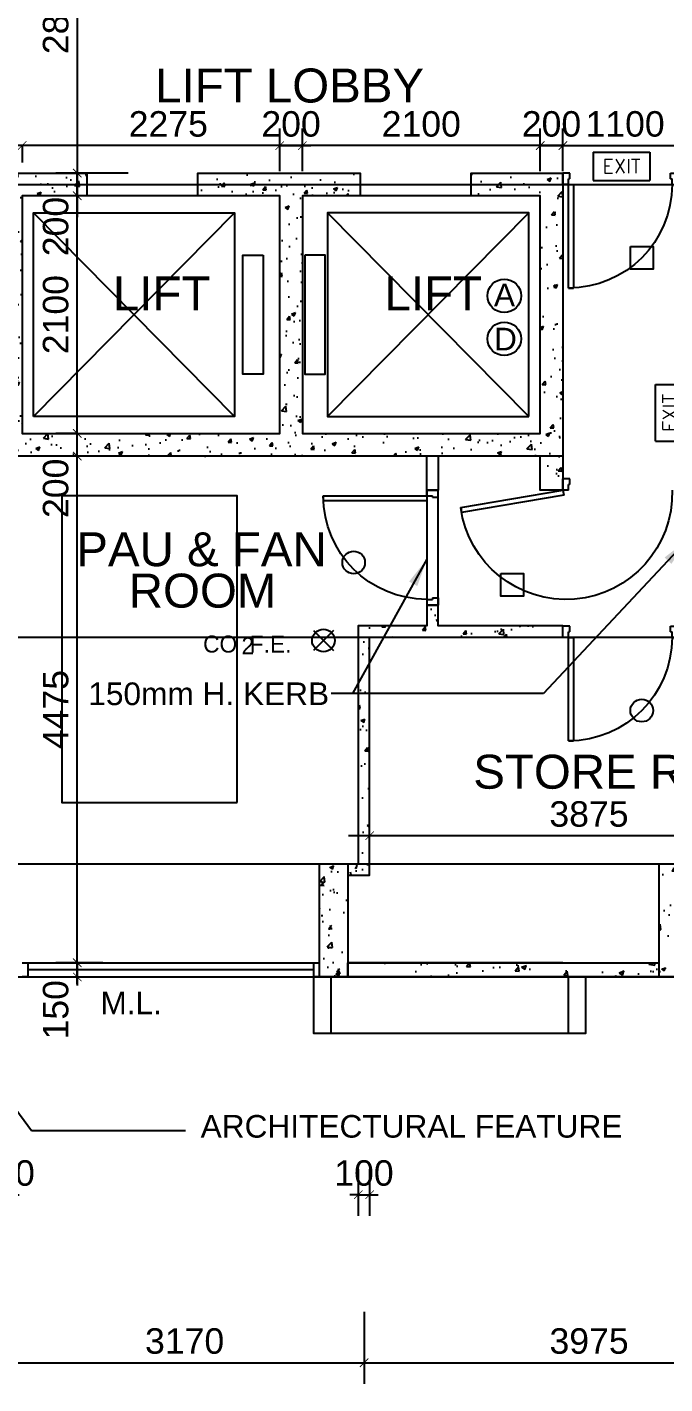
# Model space of a CAD drawing. Header units: millimetres. Extents: x 0 to 70486, y 148 to 42536.
# Drawn here: x 44793 to 50425, y 9324 to 21307 of the extents above; entities that cross this region are included whole.
import ezdxf
from ezdxf.enums import TextEntityAlignment as Align

# ---------------------------------------------------------------- set-up
doc = ezdxf.new("R2010")
doc.units = ezdxf.units.MM
doc.linetypes.add('CENTERX2', pattern=[101.6, 63.5, -12.7, 12.7, -12.7])
doc.layers.get('Defpoints').update_dxf_attribs({"color": 8})
for name, color, linetype in [('Architectural Features', 8, 'Continuous'), ('arrow', 8, 'Continuous'), ('DLN314__', 8, 'Continuous'), ('DLN315__', 8, 'Continuous'), ('Door', 8, 'Continuous'), ('FS', 8, 'Continuous'), ('FSD', 8, 'Continuous'), ('GBP Dim', 8, 'Continuous'), ('GBP Text 200', 8, 'Continuous'), ('GBP Text 250', 8, 'Continuous'), ('grid', 8, 'CENTERX2'), ('hatch', 8, 'Continuous'), ('Kerb', 8, 'Continuous'), ('Lift', 8, 'Continuous'), ('metal louvres', 8, 'Continuous'), ('PLINTH', 8, 'Continuous'), ('TEXT Ref', 8, 'Continuous'), ('WALL-NEW', 8, 'Continuous'), ('WALL-STRUCTURE', 8, 'Continuous')]:
    doc.layers.add(name, color=color, linetype=linetype)
doc.styles.add('BH', font='arial.ttf')
doc.styles.add('ROMANS', font='romans.shx')
doc.styles.get("Standard").update_dxf_attribs({"font": 'arial.ttf'})
doc.styles.add('SWIS721LT750', font='swissl.ttf')
doc.dimstyles.new('200 GBP', dxfattribs={"dimscale": 1.5, "dimtxt": 150, "dimasz": 50, "dimexe": 125, "dimexo": 50, "dimgap": 50, "dimtad": 1, "dimdec": 0, "dimzin": 0, "dimdsep": 46, "dimtxsty": 'BH', "dimblk": 'ARCHTICK', "dimcen": 0.09, "dimdle": 125, "dimclrd": 9, "dimclre": 9, "dimclrt": 1, "dimadec": 0, "dimazin": 0, "dimtfac": 1, "dimtdec": 0, "dimtix": 1, "dimtmove": 2, "dimatfit": 3, "dimldrblk": 'ARCHTICK', "dimfxl": 300, "dimfxlon": 1, "dimtolj": 1, "dimtzin": 0, "dimarcsym": 0})
doc.dimstyles.get("Standard").update_dxf_attribs({"dimtxt": 0.18, "dimasz": 0.18, "dimexe": 0.18, "dimexo": 0.0625, "dimgap": 0.09, "dimtad": 0, "dimtih": 1, "dimtoh": 1, "dimdec": 4, "dimzin": 0, "dimdsep": 46, "dimtxsty": 'Standard', "dimcen": 0.09, "dimadec": 0, "dimazin": 0, "dimtfac": 1, "dimtdec": 4, "dimtofl": 0, "dimtmove": 0, "dimatfit": 3, "dimfxl": 1, "dimtolj": 1, "dimtzin": 0, "dimarcsym": 0})

# ---------------------------------------------------------------- blocks, each defined once
blk = doc.blocks.new('DR1CL2')
at = {"layer": 'Door'}
for p, q in [((50, 0), (0, 0)), ((0, 0), (0, -75)), ((50, 0), (50, -50)), ((0, -75), (0, -100)), ((62.5, -100), (0, -100)), ((62.5, -50), (50, -50)), ((62.5, -50), (62.5, -100))]:
    blk.add_line(p, q, dxfattribs=at)
blk = doc.blocks.new('DR1CD')
at = {"layer": 'Door'}
for p, q in [((0, 1), (45, 1)), ((0, 1), (0, 0)), ((45, 0), (45, 1)), ((0, 0), (45, 0))]:
    blk.add_line(p, q, dxfattribs=at)
blk = doc.blocks.new('DR1CM')
at = {"layer": 'Door'}
blk.add_arc((0, 0), 1, 0, 90, dxfattribs=at)
blk = doc.blocks.new('DR1CR2')
at = {"layer": 'Door'}
for p, q in [((-50, 0), (-50, -50)), ((-50, 0), (0, 0)), ((0, 0), (0, -75)), ((-62.5, -50), (-50, -50)), ((-62.5, -50), (-62.5, -100)), ((-62.5, -100), (0, -100)), ((0, -75), (0, -100))]:
    blk.add_line(p, q, dxfattribs=at)
blk = doc.blocks.new('door')
at = {"layer": 'DLN315__', "xscale": -915, "yscale": 915, "zscale": 915, "rotation": 4.0455638838921e-10}
blk.add_blockref('DR1CM', (3736, 37037), dxfattribs=at)
at = {"layer": 'DLN315__', "xscale": -1, "yscale": 915}
blk.add_blockref('DR1CD', (3736, 37037), dxfattribs=at)
at = {"layer": 'DLN315__', "xscale": -1}
for name, p in [('DR1CR2', (2771, 37037)), ('DR1CL2', (3786, 37037))]:
    blk.add_blockref(name, p, dxfattribs=at)
blk = doc.blocks.new('FSEX-V01')
for p, q in [((0, 300), (0, 0)), ((0, 300), (600, 300)), ((600, 300), (600, 0)), ((0, 0), (600, 0))]:
    blk.add_line(p, q)
at = {"style": 'ROMANS'}
blk.add_text('EXIT', height=150, dxfattribs=at).set_placement((300, 150), align=Align.MIDDLE)
blk = doc.blocks.new('_ArchTick')
at = {"color": 0, "const_width": 0.1}
blk.add_lwpolyline([(0.5, 0.5), (-0.5, -0.5)], dxfattribs=at)
blk = doc.blocks.new('*D334')
at = {"layer": 'Defpoints', "color": 0, "transparency": 16777216}
for p in [(45944, 22818), (45236, 20018), (45944, 20018)]:
    blk.add_point(p, dxfattribs=at)
at = {"layer": 'GBP Dim', "color": 9, "lineweight": -2, "transparency": 16777216}
for p, q in [((45236, 23005), (45236, 19830)), ((45686, 22818), (45048, 22818)), ((45686, 20018), (45048, 20018))]:
    blk.add_line(p, q, dxfattribs=at)
at = {"layer": 'GBP Dim', "color": 9, "lineweight": -2, "transparency": 16777216, "xscale": 75, "yscale": 75, "zscale": 75}
for p, rotation in [((45236, 22818), 90), ((45236, 20018), 270)]:
    blk.add_blockref('_ArchTick', p, dxfattribs=dict(at, rotation=rotation))
at = {"layer": 'GBP Dim', "transparency": 16777216, "insert": (45046, 21418), "char_height": 225, "attachment_point": 5, "rotation": 90, "style": 'BH'}
blk.add_mtext('\\A1;2800', dxfattribs=at)
blk = doc.blocks.new('*D402')
at = {"layer": 'Defpoints', "color": 0, "transparency": 16777216}
for p in [(44599, 12634), (47769, 12334), (47769, 9511)]:
    blk.add_point(p, dxfattribs=at)
at = {"layer": 'GBP Dim', "color": 9, "lineweight": -2, "transparency": 16777216}
for p, q in [((44599, 9961), (44599, 9324)), ((47769, 9961), (47769, 9324)), ((44411, 9511), (47956, 9511))]:
    blk.add_line(p, q, dxfattribs=at)
at = {"layer": 'GBP Dim', "color": 9, "lineweight": -2, "transparency": 16777216, "xscale": 75, "yscale": 75, "zscale": 75, "rotation": 180}
blk.add_blockref('_ArchTick', (44599, 9511), dxfattribs=at)
at = {"layer": 'GBP Dim', "color": 9, "lineweight": -2, "transparency": 16777216, "xscale": 75, "yscale": 75, "zscale": 75}
blk.add_blockref('_ArchTick', (47769, 9511), dxfattribs=at)
at = {"layer": 'GBP Dim', "transparency": 16777216, "insert": (46184, 9701), "char_height": 225, "attachment_point": 5, "style": 'BH'}
blk.add_mtext('\\A1;3170', dxfattribs=at)
blk = doc.blocks.new('*D403')
at = {"layer": 'Defpoints', "color": 0, "transparency": 16777216}
for p in [(47769, 12334), (51744, 11534), (51744, 9511)]:
    blk.add_point(p, dxfattribs=at)
at = {"layer": 'GBP Dim', "color": 9, "lineweight": -2, "transparency": 16777216}
for p, q in [((47769, 9961), (47769, 9324)), ((51744, 9961), (51744, 9324)), ((47581, 9511), (51932, 9511))]:
    blk.add_line(p, q, dxfattribs=at)
at = {"layer": 'GBP Dim', "color": 9, "lineweight": -2, "transparency": 16777216, "xscale": 75, "yscale": 75, "zscale": 75, "rotation": 180}
blk.add_blockref('_ArchTick', (47769, 9511), dxfattribs=at)
at = {"layer": 'GBP Dim', "color": 9, "lineweight": -2, "transparency": 16777216, "xscale": 75, "yscale": 75, "zscale": 75}
blk.add_blockref('_ArchTick', (51744, 9511), dxfattribs=at)
at = {"layer": 'GBP Dim', "transparency": 16777216, "insert": (49756, 9701), "char_height": 225, "attachment_point": 5, "style": 'BH'}
blk.add_mtext('\\A1;3975', dxfattribs=at)
blk = doc.blocks.new('*D441')
at = {"layer": 'Defpoints', "color": 0, "transparency": 16777216}
for p in [(44549, 12024, 0), (44649, 12045), (44649, 10995)]:
    blk.add_point(p, dxfattribs=at)
at = {"layer": 'GBP Dim', "color": 9, "lineweight": -2, "transparency": 16777216}
for p, q in [((44549, 11220), (44549, 10808)), ((44649, 11220), (44649, 10808)), ((44549, 10995), (44474, 10995)), ((44549, 10995), (44649, 10995)), ((44649, 10995), (44724, 10995))]:
    blk.add_line(p, q, dxfattribs=at)
at = {"layer": 'GBP Dim', "color": 9, "lineweight": -2, "transparency": 16777216, "xscale": 75, "yscale": 75, "zscale": 75}
blk.add_blockref('_ArchTick', (44549, 10995), dxfattribs=at)
at = {"layer": 'GBP Dim', "color": 9, "lineweight": -2, "transparency": 16777216, "xscale": 75, "yscale": 75, "zscale": 75, "rotation": 180}
blk.add_blockref('_ArchTick', (44649, 10995), dxfattribs=at)
at = {"layer": 'GBP Dim', "transparency": 16777216, "insert": (44599, 11185), "char_height": 225, "attachment_point": 5, "style": 'BH'}
blk.add_mtext('\\A1;100', dxfattribs=at)
blk = doc.blocks.new('*D442')
at = {"layer": 'Defpoints', "color": 0, "transparency": 16777216}
for p in [(47718, 12024, 0), (47818, 12045), (47818, 10995)]:
    blk.add_point(p, dxfattribs=at)
at = {"layer": 'GBP Dim', "color": 9, "lineweight": -2, "transparency": 16777216}
for p, q in [((47718, 11220), (47718, 10808)), ((47818, 11220), (47818, 10808)), ((47718, 10995), (47643, 10995)), ((47718, 10995), (47818, 10995)), ((47818, 10995), (47893, 10995))]:
    blk.add_line(p, q, dxfattribs=at)
at = {"layer": 'GBP Dim', "color": 9, "lineweight": -2, "transparency": 16777216, "xscale": 75, "yscale": 75, "zscale": 75}
blk.add_blockref('_ArchTick', (47718, 10995), dxfattribs=at)
at = {"layer": 'GBP Dim', "color": 9, "lineweight": -2, "transparency": 16777216, "xscale": 75, "yscale": 75, "zscale": 75, "rotation": 180}
blk.add_blockref('_ArchTick', (47818, 10995), dxfattribs=at)
at = {"layer": 'GBP Dim', "transparency": 16777216, "insert": (47768, 11185), "char_height": 225, "attachment_point": 5, "style": 'BH'}
blk.add_mtext('\\A1;100', dxfattribs=at)
blk = doc.blocks.new('*D469')
at = {"layer": 'Defpoints', "color": 0, "transparency": 16777216}
for p in [(45236, 17518), (46062, 17518), (46062, 13043)]:
    blk.add_point(p, dxfattribs=at)
at = {"layer": 'GBP Dim', "color": 9, "lineweight": -2, "transparency": 16777216}
for p, q in [((45236, 12855), (45236, 17705)), ((45461, 17518), (45048, 17518)), ((45461, 13043), (45048, 13043))]:
    blk.add_line(p, q, dxfattribs=at)
at = {"layer": 'GBP Dim', "color": 9, "lineweight": -2, "transparency": 16777216, "xscale": 75, "yscale": 75, "zscale": 75}
for p, rotation in [((45236, 17518), 90), ((45236, 13043), 270)]:
    blk.add_blockref('_ArchTick', p, dxfattribs=dict(at, rotation=rotation))
at = {"layer": 'GBP Dim', "transparency": 16777216, "insert": (45046, 15280), "char_height": 225, "attachment_point": 5, "rotation": 90, "style": 'BH'}
blk.add_mtext('\\A1;4475', dxfattribs=at)
blk = doc.blocks.new('*D473')
at = {"layer": 'Defpoints', "color": 0, "transparency": 16777216}
for p in [(45236, 17718), (45236, 17718), (45236, 17518)]:
    blk.add_point(p, dxfattribs=at)
at = {"layer": 'GBP Dim', "color": 9, "lineweight": -2, "transparency": 16777216}
for p, q in [((45236, 17330), (45236, 17905)), ((45236, 17718), (45048, 17718)), ((45236, 17518), (45048, 17518))]:
    blk.add_line(p, q, dxfattribs=at)
at = {"layer": 'GBP Dim', "color": 9, "lineweight": -2, "transparency": 16777216, "xscale": 75, "yscale": 75, "zscale": 75}
for p, rotation in [((45236, 17718), 90), ((45236, 17518), 270)]:
    blk.add_blockref('_ArchTick', p, dxfattribs=dict(at, rotation=rotation))
at = {"layer": 'GBP Dim', "transparency": 16777216, "insert": (45046, 17234), "char_height": 225, "attachment_point": 5, "rotation": 90, "style": 'BH'}
blk.add_mtext('\\A1;200', dxfattribs=at)
blk = doc.blocks.new('*D474')
at = {"layer": 'Defpoints', "color": 0, "transparency": 16777216}
for p in [(45236, 19818), (45236, 19818), (45236, 17718)]:
    blk.add_point(p, dxfattribs=at)
at = {"layer": 'GBP Dim', "color": 9, "lineweight": -2, "transparency": 16777216}
for p, q in [((45236, 17530), (45236, 20005)), ((45236, 19818), (45048, 19818)), ((45236, 17718), (45048, 17718))]:
    blk.add_line(p, q, dxfattribs=at)
at = {"layer": 'GBP Dim', "color": 9, "lineweight": -2, "transparency": 16777216, "xscale": 75, "yscale": 75, "zscale": 75}
for p, rotation in [((45236, 19818), 90), ((45236, 17718), 270)]:
    blk.add_blockref('_ArchTick', p, dxfattribs=dict(at, rotation=rotation))
at = {"layer": 'GBP Dim', "transparency": 16777216, "insert": (45046, 18768), "char_height": 225, "attachment_point": 5, "rotation": 90, "style": 'BH'}
blk.add_mtext('\\A1;2100', dxfattribs=at)
blk = doc.blocks.new('*D475')
at = {"layer": 'Defpoints', "color": 0, "transparency": 16777216}
for p in [(45236, 20018), (45236, 19818), (45236, 19818)]:
    blk.add_point(p, dxfattribs=at)
at = {"layer": 'GBP Dim', "color": 9, "lineweight": -2, "transparency": 16777216}
for p, q in [((45236, 20205), (45236, 19630)), ((45236, 20018), (45048, 20018)), ((45236, 19818), (45048, 19818))]:
    blk.add_line(p, q, dxfattribs=at)
at = {"layer": 'GBP Dim', "color": 9, "lineweight": -2, "transparency": 16777216, "xscale": 75, "yscale": 75, "zscale": 75}
for p, rotation in [((45236, 20018), 90), ((45236, 19818), 270)]:
    blk.add_blockref('_ArchTick', p, dxfattribs=dict(at, rotation=rotation))
at = {"layer": 'GBP Dim', "transparency": 16777216, "insert": (45046, 19546), "char_height": 225, "attachment_point": 5, "rotation": 90, "style": 'BH'}
blk.add_mtext('\\A1;200', dxfattribs=at)
blk = doc.blocks.new('*D476')
at = {"layer": 'Defpoints', "color": 0, "transparency": 16777216}
for p in [(47224, 20261), (49324, 19918), (47224, 19718)]:
    blk.add_point(p, dxfattribs=at)
at = {"layer": 'GBP Dim', "color": 9, "lineweight": -2, "transparency": 16777216}
for p, q in [((47224, 20036), (47224, 20411)), ((49324, 20036), (49324, 20411)), ((49511, 20261), (47036, 20261))]:
    blk.add_line(p, q, dxfattribs=at)
at = {"layer": 'GBP Dim', "color": 9, "lineweight": -2, "transparency": 16777216, "xscale": 75, "yscale": 75, "zscale": 75, "rotation": 180}
blk.add_blockref('_ArchTick', (47224, 20261), dxfattribs=at)
at = {"layer": 'GBP Dim', "color": 9, "lineweight": -2, "transparency": 16777216, "xscale": 75, "yscale": 75, "zscale": 75}
blk.add_blockref('_ArchTick', (49324, 20261), dxfattribs=at)
at = {"layer": 'GBP Dim', "transparency": 16777216, "insert": (48274, 20451), "char_height": 225, "attachment_point": 5, "style": 'BH'}
blk.add_mtext('\\A1;2100', dxfattribs=at)
blk = doc.blocks.new('*D477')
at = {"layer": 'Defpoints', "color": 0, "transparency": 16777216}
for p in [(44749, 20293), (44749, 20261), (47024, 19718)]:
    blk.add_point(p, dxfattribs=at)
at = {"layer": 'GBP Dim', "color": 9, "lineweight": -2, "transparency": 16777216}
for p, q in [((47024, 20036), (47024, 20411)), ((47211, 20261), (44561, 20261)), ((44749, 20261), (44749, 20111))]:
    blk.add_line(p, q, dxfattribs=at)
at = {"layer": 'GBP Dim', "color": 9, "lineweight": -2, "transparency": 16777216, "xscale": 75, "yscale": 75, "zscale": 75, "rotation": 180}
blk.add_blockref('_ArchTick', (44749, 20261), dxfattribs=at)
at = {"layer": 'GBP Dim', "color": 9, "lineweight": -2, "transparency": 16777216, "xscale": 75, "yscale": 75, "zscale": 75}
blk.add_blockref('_ArchTick', (47024, 20261), dxfattribs=at)
at = {"layer": 'GBP Dim', "transparency": 16777216, "insert": (46040, 20451), "char_height": 225, "attachment_point": 5, "style": 'BH'}
blk.add_mtext('\\A1;2275', dxfattribs=at)
blk = doc.blocks.new('*D478')
at = {"layer": 'Defpoints', "color": 0, "transparency": 16777216}
for p in [(50624, 20261), (49524, 19918), (50624, 19918)]:
    blk.add_point(p, dxfattribs=at)
at = {"layer": 'GBP Dim', "color": 9, "lineweight": -2, "transparency": 16777216}
for p, q in [((49524, 20036), (49524, 20411)), ((50624, 20036), (50624, 20411)), ((49336, 20261), (50812, 20261))]:
    blk.add_line(p, q, dxfattribs=at)
at = {"layer": 'GBP Dim', "color": 9, "lineweight": -2, "transparency": 16777216, "xscale": 75, "yscale": 75, "zscale": 75, "rotation": 180}
blk.add_blockref('_ArchTick', (49524, 20261), dxfattribs=at)
at = {"layer": 'GBP Dim', "color": 9, "lineweight": -2, "transparency": 16777216, "xscale": 75, "yscale": 75, "zscale": 75}
blk.add_blockref('_ArchTick', (50624, 20261), dxfattribs=at)
at = {"layer": 'GBP Dim', "transparency": 16777216, "insert": (50074, 20451), "char_height": 225, "attachment_point": 5, "style": 'BH'}
blk.add_mtext('\\A1;1100', dxfattribs=at)
blk = doc.blocks.new('*D479')
at = {"layer": 'Defpoints', "color": 0, "transparency": 16777216}
for p in [(47224, 20261), (47024, 19718), (47224, 19718)]:
    blk.add_point(p, dxfattribs=at)
at = {"layer": 'GBP Dim', "color": 9, "lineweight": -2, "transparency": 16777216}
for p, q in [((47024, 20036), (47024, 20411)), ((47224, 20036), (47224, 20411)), ((47024, 20261), (46949, 20261)), ((47024, 20261), (47224, 20261)), ((47224, 20261), (47299, 20261))]:
    blk.add_line(p, q, dxfattribs=at)
at = {"layer": 'GBP Dim', "color": 9, "lineweight": -2, "transparency": 16777216, "xscale": 75, "yscale": 75, "zscale": 75}
blk.add_blockref('_ArchTick', (47024, 20261), dxfattribs=at)
at = {"layer": 'GBP Dim', "color": 9, "lineweight": -2, "transparency": 16777216, "xscale": 75, "yscale": 75, "zscale": 75, "rotation": 180}
blk.add_blockref('_ArchTick', (47224, 20261), dxfattribs=at)
at = {"layer": 'GBP Dim', "transparency": 16777216, "insert": (47124, 20451), "char_height": 225, "attachment_point": 5, "style": 'BH'}
blk.add_mtext('\\A1;200', dxfattribs=at)
blk = doc.blocks.new('*D480')
at = {"layer": 'Defpoints', "color": 0, "transparency": 16777216}
for p in [(49524, 20261), (49324, 19918), (49524, 19918)]:
    blk.add_point(p, dxfattribs=at)
at = {"layer": 'GBP Dim', "color": 9, "lineweight": -2, "transparency": 16777216}
for p, q in [((49324, 20036), (49324, 20411)), ((49524, 20036), (49524, 20411)), ((49324, 20261), (49249, 20261)), ((49324, 20261), (49524, 20261)), ((49524, 20261), (49599, 20261))]:
    blk.add_line(p, q, dxfattribs=at)
at = {"layer": 'GBP Dim', "color": 9, "lineweight": -2, "transparency": 16777216, "xscale": 75, "yscale": 75, "zscale": 75}
blk.add_blockref('_ArchTick', (49324, 20261), dxfattribs=at)
at = {"layer": 'GBP Dim', "color": 9, "lineweight": -2, "transparency": 16777216, "xscale": 75, "yscale": 75, "zscale": 75, "rotation": 180}
blk.add_blockref('_ArchTick', (49524, 20261), dxfattribs=at)
at = {"layer": 'GBP Dim', "transparency": 16777216, "insert": (49424, 20451), "char_height": 225, "attachment_point": 5, "style": 'BH'}
blk.add_mtext('\\A1;200', dxfattribs=at)
blk = doc.blocks.new('*D484')
at = {"layer": 'Defpoints', "color": 0, "transparency": 16777216}
for p in [(46062, 13043), (45236, 12918), (45236, 12918)]:
    blk.add_point(p, dxfattribs=at)
at = {"layer": 'GBP Dim', "color": 9, "lineweight": -2, "transparency": 16777216}
for p, q in [((45236, 13043), (45236, 13118)), ((45461, 13043), (45048, 13043)), ((45236, 13043), (45236, 12918)), ((45236, 12918), (45423, 12918)), ((45236, 12918), (45236, 12843))]:
    blk.add_line(p, q, dxfattribs=at)
at = {"layer": 'GBP Dim', "color": 9, "lineweight": -2, "transparency": 16777216, "xscale": 75, "yscale": 75, "zscale": 75}
for p, rotation in [((45236, 13043), 270), ((45236, 12918), 90)]:
    blk.add_blockref('_ArchTick', p, dxfattribs=dict(at, rotation=rotation))
at = {"layer": 'GBP Dim', "transparency": 16777216, "insert": (45046, 12628), "char_height": 225, "attachment_point": 5, "rotation": 90, "style": 'BH'}
blk.add_mtext('\\A1;150', dxfattribs=at)
blk = doc.blocks.new('*D511')
at = {"layer": 'Defpoints', "color": 0, "transparency": 16777216}
for p in [(51693, 14166), (47818, 13818), (51693, 13818)]:
    blk.add_point(p, dxfattribs=at)
at = {"layer": 'GBP Dim', "color": 9, "lineweight": -2, "transparency": 16777216}
for p, q in [((47818, 13941), (47818, 14353)), ((51693, 13941), (51693, 14353)), ((47630, 14166), (51880, 14166))]:
    blk.add_line(p, q, dxfattribs=at)
at = {"layer": 'GBP Dim', "color": 9, "lineweight": -2, "transparency": 16777216, "xscale": 75, "yscale": 75, "zscale": 75, "rotation": 180}
blk.add_blockref('_ArchTick', (47818, 14166), dxfattribs=at)
at = {"layer": 'GBP Dim', "color": 9, "lineweight": -2, "transparency": 16777216, "xscale": 75, "yscale": 75, "zscale": 75}
blk.add_blockref('_ArchTick', (51693, 14166), dxfattribs=at)
at = {"layer": 'GBP Dim', "transparency": 16777216, "insert": (49755, 14356), "char_height": 225, "attachment_point": 5, "style": 'BH'}
blk.add_mtext('\\A1;3875', dxfattribs=at)
blk = doc.blocks.new('A$C65CE4B9A')
at = {"layer": 'grid', "ltscale": 200}
for p, q in [((-66500, -8450), (0, -8450)), ((-66500, -12450), (0, -12450)), ((-66500, -14450), (0, -14450)), ((-66500, -15450), (0, -15450))]:
    blk.add_line(p, q, dxfattribs=at)

msp = doc.modelspace()

# ---------------------------------------------------------------- hatches: boundary and pattern name
at = {"layer": 'hatch'}
h = msp.add_hatch(dxfattribs=at)
h.set_pattern_fill('AR-CONC', color=256, scale=2, style=0)
h.set_pattern_definition([(50, (35989.77, 16687.95), (364.3693, -31.878), [38.1, -419.1]), (355, (35989.77, 16687.95), (-70.486, 382.113), [30.48, -335.28]), (100.451, (36020.13, 16685.3), (293.885, 350.233), [32.38, -356.18]), (46.1842, (35989.77, 16789.55), (542.158, -84.085), [57.15, -628.65]), (96.6356, (36034.95, 16782.55), (474.808, 494.851), [48.57, -534.27]), (351.184, (35989.77, 16789.55), (474.81, 494.85), [45.72, -502.92]), (21, (36040.57, 16764.15), (303.23, -204.531), [38.1, -419.1]), (326, (36040.57, 16764.15), (123.604, 368.376), [30.48, -335.28]), (71.4514, (36065.84, 16747.1), (426.833, 163.846), [32.38, -356.18]), (37.5, (35989.77, 16687.95), (6.1772, 169.1101), [0, -331.216, 0, -340.36, 0, -336.55]), (7.5, (35989.77, 16687.95), (133.6393, 200.3611), [0, -194.056, 0, -323.596, 0, -128.27]), (327.5, (35876.48, 16687.95), (271.1812, -11.4575), [0, -127, 0, -396.24, 0, -525.78]), (317.5, (35825.68, 16687.95), (296.2584, 50.853), [0, -165.1, 0, -263.144, 0, -373.38])])
h.paths.add_polyline_path([(44549, 17517.9), (44549, 20017.9), (45321.5, 20017.9), (45321.5, 19817.9), (44749, 19817.9), (44749, 17717.9), (47024, 17717.9), (47024, 19817.9), (46301.5, 19817.9), (46301.5, 20017.9), (47734, 20017.9), (47734, 19817.9), (47224, 19817.9), (47224, 17717.9), (49324, 17717.9), (49324, 19817.9), (48713.4, 19817.8), (48713.4, 20017.8), (49524, 20017.9), (49524, 17517.9)])
h = msp.add_hatch(dxfattribs=at)
h.set_pattern_fill('AR-CONC', color=256, scale=2, style=0)
h.set_pattern_definition([(50, (35989.77, 16687.85), (364.3693, -31.878), [38.1, -419.1]), (355, (35989.77, 16687.85), (-70.486, 382.113), [30.48, -335.28]), (100.451, (36020.13, 16685.2), (293.885, 350.233), [32.38, -356.18]), (46.1842, (35989.77, 16789.45), (542.158, -84.085), [57.15, -628.65]), (96.6356, (36034.95, 16782.45), (474.808, 494.851), [48.57, -534.27]), (351.184, (35989.77, 16789.45), (474.81, 494.85), [45.72, -502.92]), (21, (36040.57, 16764.05), (303.23, -204.531), [38.1, -419.1]), (326, (36040.57, 16764.05), (123.604, 368.376), [30.48, -335.28]), (71.4514, (36065.84, 16747), (426.833, 163.846), [32.38, -356.18]), (37.5, (35989.77, 16687.85), (6.1772, 169.1101), [0, -331.216, 0, -340.36, 0, -336.55]), (7.5, (35989.77, 16687.85), (133.6393, 200.3611), [0, -194.056, 0, -323.596, 0, -128.27]), (327.5, (35876.48, 16687.85), (271.1812, -11.4575), [0, -127, 0, -396.24, 0, -525.78]), (317.5, (35825.68, 16687.85), (296.2584, 50.853), [0, -165.1, 0, -263.144, 0, -373.38])])
h.paths.add_polyline_path([(49324, 17217.8), (49524, 17217.8), (49524, 17517.8), (49324, 17517.8)])
h = msp.add_hatch(dxfattribs=at)
h.set_pattern_fill('AR-CONC', color=256, scale=50, style=0)
h.set_pattern_definition([(50, (47624, 13817.78), (358.63, -31.376), [37.5, -412.5]), (355, (47624, 13817.8), (-69.376, 376.096), [30, -330]), (100.451, (47653.9, 13815.17), (289.255, 344.72), [31.87, -350.57]), (46.184, (47624, 13917.8), (533.62, -82.76), [56.25, -618.75]), (96.636, (47668.47, 13910.9), (467.33, 487.06), [47.805, -525.86]), (351.184, (47624, 13917.8), (467.33, 487.06), [45, -495]), (21, (47674, 13892.78), (298.454, -201.31), [37.5, -412.5]), (326, (47674, 13892.8), (121.658, 362.575), [30, -330]), (71.451, (47698.88, 13876), (420.11, 161.265), [31.87, -350.57]), (37.5, (47624, 13817.78), (6.08, 166.447), [0, -326, 0, -335, 0, -331.25]), (7.5, (47624, 13817.78), (131.535, 197.206), [0, -191, 0, -318.5, 0, -126.25]), (327.5, (47512.5, 13817.78), (266.911, -11.2774), [0, -125, 0, -390, 0, -517.5]), (317.5, (47462.5, 13817.78), (291.593, 50.052), [0, -162.5, 0, -259, 0, -367.5])])
edge = h.paths.add_edge_path()
edge.add_line((47624, 13817.8), (47817.7, 13817.8))
edge.add_line((47817.7, 13817.8), (47817.7, 15917.8))
edge.add_line((47817.7, 15917.8), (49524, 15917.8))
edge.add_line((49524, 15917.8), (49524, 16017.8))
edge.add_line((49524, 16017.8), (48424, 16017.8))
edge.add_line((48424, 16017.8), (48424, 16202.8))
edge.add_line((48424, 16202.8), (48324, 16202.8))
edge.add_line((48324, 16202.8), (48324, 16017.8))
edge.add_line((48324, 16017.8), (47717.7, 16017.8))
edge.add_line((47717.7, 16017.8), (47717.7, 13917.8))
h = msp.add_hatch(dxfattribs=at)
h.set_pattern_fill('AR-CONC', color=256, scale=2, style=0)
h.set_pattern_definition([(50, (-577662.27, 755268.1), (364.36934, -31.87817), [38.1, -419.1]), (355, (-577662.27, 755268.1), (-70.48565, 382.11329), [30.48, -335.28]), (100.451, (-577631.9, 755265.43), (293.885, 350.23338), [32.38, -356.18]), (46.1842, (-577662.27, 755369.7), (542.15808, -84.08466), [57.15, -628.65]), (96.6356, (-577617.1, 755362.7), (474.80847, 494.8511), [48.57, -534.27]), (351.184, (-577662.3, 755369.7), (474.8092, 494.85024), [45.72, -502.92]), (21, (-577611.47, 755344.3), (303.22976, -204.53104), [38.1, -419.1]), (326, (-577611.47, 755344.3), (123.60406, 368.37593), [30.48, -335.28]), (71.4514, (-577586.2, 755327.24), (426.83298, 163.84572), [32.38, -356.18]), (37.5, (-577662.27, 755268.09), (6.177207, 169.110078), [0, -331.216, 0, -340.36, 0, -336.55]), (7.5, (-577662.27, 755268.09), (133.639325, 200.36115), [0, -194.056, 0, -323.596, 0, -128.27]), (327.5, (-577775.56, 755268.09), (271.18119, -11.457488), [0, -127, 0, -396.24, 0, -525.78]), (317.5, (-577826.36, 755268.1), (296.25836, 50.85298), [0, -165.1, 0, -263.144, 0, -373.38])])
h.paths.add_polyline_path([(47374, 12917.8), (47374, 13917.8), (47624, 13917.8), (47624, 12917.8)])
h = msp.add_hatch(dxfattribs=at)
h.set_pattern_fill('AR-CONC', color=256, scale=50, style=0)
h.set_pattern_definition([(50, (322171.65, -92979.3), (358.6301, -31.37607), [37.5, -412.5]), (355, (322171.65, -92979.3), (-69.37567, 376.09607), [30, -330]), (100.4514, (322201.53, -92981.9), (289.2547, 344.71977), [31.8701, -350.57106]), (46.1842, (322171.65, -92879.3), (533.6205, -82.7595), [56.25, -618.75]), (96.6356, (322216.1, -92886.2), (467.33135, 487.0589), [47.8051, -525.8565]), (351.1842, (322171.65, -92879.3), (467.331, 487.0593), [45, -495]), (21, (322221.65, -92904.3), (298.45353, -201.30945), [37.5, -412.5]), (326, (322221.65, -92904.3), (121.65767, 362.575), [30, -330]), (71.4514, (322246.52, -92921.08), (420.1113, 161.26525), [31.8701, -350.57106]), (37.5, (322171.65, -92979.3), (6.07993, 166.446927), [0, -326, 0, -335, 0, -331.25]), (7.5, (322171.65, -92979.3), (131.53477, 197.20586), [0, -191, 0, -318.5, 0, -126.25]), (327.5, (322060.15, -92979.3), (266.91122, -11.277436), [0, -125, 0, -390, 0, -517.5]), (317.5, (322010.15, -92979.3), (291.59308, 50.0525), [0, -162.5, 0, -259, 0, -367.5])])
h.paths.add_polyline_path([(47817.7, 13917.8), (47624, 13917.8), (47624, 13817.9), (47817.7, 13817.9)])
h = msp.add_hatch(dxfattribs=at)
h.set_pattern_fill('AR-CONC', color=256, scale=2, style=0)
h.set_pattern_definition([(50, (-577405.36, 755268.1), (364.36934, -31.87817), [38.1, -419.1]), (355, (-577405.36, 755268.1), (-70.48565, 382.11329), [30.48, -335.28]), (100.451, (-577375, 755265.44), (293.885, 350.23338), [32.38, -356.18]), (46.1842, (-577405.36, 755369.7), (542.15808, -84.08466), [57.15, -628.65]), (96.6356, (-577360.2, 755362.7), (474.80847, 494.8511), [48.57, -534.27]), (351.184, (-577405.36, 755369.7), (474.8092, 494.85024), [45.72, -502.92]), (21, (-577354.56, 755344.3), (303.22976, -204.53104), [38.1, -419.1]), (326, (-577354.56, 755344.3), (123.60406, 368.37593), [30.48, -335.28]), (71.4514, (-577329.3, 755327.26), (426.83298, 163.84572), [32.38, -356.18]), (37.5, (-577405.36, 755268.1), (6.177207, 169.110078), [0, -331.216, 0, -340.36, 0, -336.55]), (7.5, (-577405.36, 755268.1), (133.639325, 200.36115), [0, -194.056, 0, -323.596, 0, -128.27]), (327.5, (-577518.65, 755268.1), (271.18119, -11.457488), [0, -127, 0, -396.24, 0, -525.78]), (317.5, (-577569.45, 755268.1), (296.25836, 50.85298), [0, -165.1, 0, -263.144, 0, -373.38])])
h.paths.add_polyline_path([(50624, 12917.8), (50374, 12917.8), (50374, 13917.8), (50624, 13917.8)])
h = msp.add_hatch(dxfattribs=at)
h.set_pattern_fill('AR-CONC', color=256, scale=60, style=0)
h.set_pattern_definition([(50, (-580552.97, 738548.02), (430.35611, -37.65128), [45, -495]), (355, (-580552.97, 738548), (-83.2508, 451.31528), [36, -396]), (100.4514, (-580517.1, 738544.9), (347.10563, 413.66373), [38.24411, -420.68527]), (46.1842, (-580552.97, 738668), (640.34463, -99.3114), [67.5, -742.5]), (96.6356, (-580499.6, 738659.74), (560.79762, 584.47072), [57.36617, -631.0278]), (351.1842, (-580553, 738668), (560.79717, 584.47116), [54, -594]), (21, (-580492.97, 738638.02), (358.14423, -241.57133), [45, -495]), (326, (-580492.97, 738638), (145.9892, 435.09003), [36, -396]), (71.4514, (-580463.13, 738617.9), (504.13358, 193.5183), [38.24411, -420.68527]), (37.5, (-580552.97, 738548.02), (7.295913, 199.736312), [0, -391.2, 0, -402, 0, -397.5]), (7.5, (-580552.97, 738548.02), (157.841722, 236.647027), [0, -229.2, 0, -382.2, 0, -151.5]), (327.5, (-580686.77, 738548.02), (320.293462, -13.532923), [0, -150, 0, -468, 0, -621]), (317.5, (-580746.77, 738548.02), (349.9117, 60.06299), [0, -195, 0, -310.8, 0, -441])])
h.paths.add_polyline_path([(49524, 13042.8), (49424, 13042.8), (47624, 13042.8), (47624, 12917.8), (50374, 12917.8), (50374, 13042.8)])

# ---------------------------------------------------------------- linework, layer by layer
at = {"layer": 'Architectural Features', "ltscale": 50, "elevation": 0}
msp.add_lwpolyline([(49724.9, 12917.8), (49724.9, 12417.8), (47324.9, 12417.8), (47324.9, 12917.8)], dxfattribs=at)
at = {"layer": 'Architectural Features'}
msp.add_lwpolyline([(47474.9, 12917.8), (47474.9, 12417.8), (47324.9, 12417.8), (47324.9, 12917.8)], dxfattribs=at)
at = {"layer": 'Architectural Features', "elevation": 0}
msp.add_lwpolyline([(49724.9, 12917.8), (49724.9, 12417.8), (49574.9, 12417.8), (49574.9, 12917.8)], dxfattribs=at)
at = {"layer": 'DLN314__', "ltscale": 20}
for points in [[(44799.9, 13042.8), (47324.9, 13042.8)], [(47324.9, 12980.3), (44799.9, 12980.3)], [(44799.9, 12917.8), (47324.9, 12917.8)]]:
    msp.add_lwpolyline(points, dxfattribs=at)
at = {"layer": 'Door'}
msp.add_lwpolyline([(50489, 17217.7, -0.9488826), (48622, 17064)], format="xyb", dxfattribs=at)
at = {"layer": 'FSD'}
for points in [[(50121, 19370.8), (50321, 19370.8), (50321, 19170.8), (50121, 19170.8), (50121, 19370.8)], [(48977, 16480.8), (49177, 16480.8), (49177, 16280.8), (48977, 16280.8), (48977, 16480.8)], [(47498.2, 15977.8), (47321.4, 15801)], [(47321.4, 15977.8), (47498.2, 15801)]]:
    msp.add_lwpolyline(points, dxfattribs=at)
for centre in [(47677, 16578.2), (47409.8, 15889.4), (50221, 15270.8)]:
    msp.add_circle(centre, 100, dxfattribs=at)
at = {"layer": 'Kerb'}
for p, q in [((48324, 17217.7), (48324, 16202.7)), ((48424, 16202.7), (48424, 17217.7))]:
    msp.add_line(p, q, dxfattribs=at)
at = {"layer": 'Lift'}
for points in [[(46486.5, 19817.9), (45136.5, 19817.9)], [(48824, 19817.9), (47624, 19817.9)], [(44849, 17867.8), (46625.7, 19667.8)], [(44849, 19667.8), (46625.7, 17867.8)], [(49224, 17867.8), (47447.3, 19667.8)], [(49224, 19667.8), (47447.3, 17867.8)]]:
    msp.add_lwpolyline(points, dxfattribs=at)
for points in [[(44849, 17867.8), (44849, 19667.8), (46625.7, 19667.8), (46625.7, 17867.8)], [(49224, 17867.8), (49224, 19667.8), (47447.3, 19667.8), (47447.3, 17867.8)], [(46876.6, 19293.8), (46876.6, 18241.8), (46699, 18241.8), (46699, 19293.8)], [(47246.9, 19293.9), (47246.9, 18241.9), (47424.4, 18241.9), (47424.4, 19293.9)]]:
    msp.add_lwpolyline(points, close=True, dxfattribs=at)
at = {"layer": 'PLINTH'}
msp.add_lwpolyline([(46649, 14457.8), (46649, 17167.9), (45099, 17167.9), (45099, 14457.8), (46649, 14457.8)], dxfattribs=at)
at = {"layer": 'TEXT Ref'}
for centre in [(49007, 18934.2), (49007, 18554.2)]:
    msp.add_circle(centre, 148.3, dxfattribs=at)
at = {"layer": 'WALL-NEW'}
for points in [[(48424, 17517.7), (48424, 17217.7), (48324, 17217.7), (48324, 17517.7)], [(47624, 13817.8), (47817.7, 13817.8), (47817.7, 15917.8), (49524, 15917.8), (49524, 16017.8), (48424, 16017.8), (48424, 16202.8), (48324, 16202.8), (48324, 16017.8), (47717.7, 16017.8), (47717.7, 13917.8)], [(44749, 13042.8), (44799.9, 13042.8), (44799.9, 12917.8), (44749, 12917.8)], [(47374, 12917.8), (47374, 12917.8), (47324.9, 12917.8), (47324.9, 13042.8), (47374, 13042.8)], [(49524, 13042.8), (47624, 13042.8)], [(50374, 12917.8), (50374, 12917.8), (47624, 12917.8), (47624, 13042.8), (50374, 13042.8)], [(50374, 12917.8), (50374, 12917.8), (47624, 12917.8), (47624, 13017.8), (47624, 13017.8)]]:
    msp.add_lwpolyline(points, dxfattribs=at)
at = {"layer": 'WALL-STRUCTURE'}
for points in [[(44549, 17517.9), (44549, 20017.9), (45321.5, 20017.9), (45321.5, 19817.9), (44749, 19817.9), (44749, 17717.9), (47024, 17717.9), (47024, 19817.9), (46301.5, 19817.9), (46301.5, 20017.9), (47734, 20017.9), (47734, 19817.9), (47224, 19817.9), (47224, 17717.9), (49324, 17717.9), (49324, 19817.9), (48713.4, 19817.8), (48713.4, 20017.8), (49524, 20017.9), (49524, 17517.9), (44549, 17517.9)], [(49524, 17217.8), (49324, 17217.8), (49324, 17517.8)], [(49524, 17517.8), (49524, 17217.8)], [(47374, 12917.8), (47374, 13917.8), (47624, 13917.8), (47624, 12917.8), (47374, 12917.8), (47374, 12917.8)], [(50374, 12917.8), (50374, 13917.8), (50624, 13917.8), (50624, 12917.8), (50374, 12917.8)], [(49524, 13042.8), (50374, 13042.8)]]:
    msp.add_lwpolyline(points, dxfattribs=at)

# ---------------------------------------------------------------- block references
at = {"layer": 'Door'}
for p, rotation in [((53309.9, 56954.4), 180.0000416214653), ((85360.6, 13431.7), 90.00004162146519), ((53310, 52954.4), 179.9999583785348)]:
    msp.add_blockref('door', p, dxfattribs=dict(at, rotation=rotation))
at = {"layer": 'Door', "xscale": -1, "rotation": 180}
msp.add_blockref('DR1CL2', (49524, 17217.7), dxfattribs=at)
at = {"layer": 'Door', "xscale": -1, "yscale": 915, "rotation": 99.6670851291934}
msp.add_blockref('DR1CD', (49524, 17217.7), dxfattribs=at)
at = {"layer": 'FS', "xscale": 0.8333333332557231, "yscale": 0.8333333332557231, "zscale": 0.8333333332557231}
msp.add_blockref('FSEX-V01', (49791.8, 19954.1), dxfattribs=at)
at = {"layer": 'FS', "xscale": 0.8333333334885538, "yscale": 0.8333333334885538, "zscale": 0.8333333334885538, "rotation": 90}
msp.add_blockref('FSEX-V01', (50593.7, 17650.4), dxfattribs=at)
at = {"layer": 'TEXT Ref'}
msp.add_blockref('A$C65CE4B9A', (67500, 28367.9), dxfattribs=at)

# ---------------------------------------------------------------- texts
at = {"layer": 'FSD', "char_height": 150, "width": 1512.981, "attachment_point": 7, "style": 'SWIS721LT750'}
for s, insert in [('{\\fUnivers|b0|i0|c0|p34;CO  F.E.}', (46347.3, 15781.1)), ('{\\fUnivers|b0|i0|c0|p34;2}', (46686.5, 15768.7))]:
    msp.add_mtext(s, dxfattribs=dict(at, insert=insert))
at = {"layer": 'GBP Text 200', "style": 'BH'}
msp.add_text('150mm H. KERB', height=200, rotation=360, dxfattribs=at).set_placement((45333.3, 15319.1))
msp.add_text('ARCHITECTURAL FEATURE', height=200, dxfattribs=at).set_placement((46325.6, 11498.7))
at = {"layer": 'GBP Text 250', "style": 'BH'}
for s, p in [('LIFT LOBBY', (47111.2, 20641.6)), ('LIFT', (45981.4, 18805.5)), ('LIFT', (48379.7, 18805.5)), ('PAU & FAN ', (46391.5, 16545.7)), ('ROOM', (46342.4, 16180.1)), ('STORE RM', (49839.1, 14580.7))]:
    msp.add_text(s, height=300, dxfattribs=at).set_placement(p, align=Align.CENTER)
at = {"layer": 'metal louvres', "style": 'BH'}
msp.add_text('M.L.', height=200, rotation=0.00004, dxfattribs=at).set_placement((45711.9, 12588.7), align=Align.CENTER)
at = {"layer": 'TEXT Ref', "style": 'BH'}
for s, p in [('A', (48915.7, 18841.7)), ('D', (48916.6, 18452.2))]:
    msp.add_text(s, height=200, dxfattribs=at).set_placement(p)

# ---------------------------------------------------------------- dimensions: what is measured, and where the dimension line sits
at = {"layer": 'GBP Dim'}
for base, p1, p2, override, picture, middle in [((45235.8, 20017.9), (45943.8, 22817.7), (45943.8, 20017.9), {"dimclrt": 256}, '*D334', (45046, 21417.8)), ((45235.8, 19817.9), (45235.8, 17717.9), (45235.8, 19817.9), {"dimclrt": 256, "dimfxl": 150}, '*D474', (45045.9, 18767.9)), ((45235.8, 17517.9), (46062.4, 13042.8), (46062.4, 17517.9), {"dimclrt": 256, "dimfxl": 150}, '*D469', (45046.4, 15280.3))]:
    dim = msp.add_linear_dim(base=base, p1=p1, p2=p2, angle=90, dimstyle='200 GBP', override=override, dxfattribs=at)
    dim.commit()
    dim.dimension.update_dxf_attribs({"geometry": picture, "text_midpoint": middle})
for base, p1, p2, override, picture, middle in [((44748.8, 20260.9), (47023.8, 19717.9), (44748.8, 20292.7), {"dimasz": 50, "dimexe": 100, "dimclrt": 256, "dimfxl": 150, "dimfxlon": 1}, '*D477', (46040.2, 20450.8)), ((44649, 10995.4, 0), (44549, 12023.6, 0), (44649, 12044.7, 0), {"dimclrt": 256, "dimfxl": 150}, '*D441', (44599, 11185.3, 0)), ((47817.7, 10995.4, 0), (47717.7, 12023.6, 0), (47817.7, 12044.7, 0), {"dimclrt": 256, "dimfxl": 150}, '*D442', (47767.7, 11185.3, 0))]:
    dim = msp.add_linear_dim(base=base, p1=p1, p2=p2, dimstyle='200 GBP', override=override, dxfattribs=at)
    dim.commit()
    dim.dimension.update_dxf_attribs({"geometry": picture, "text_midpoint": middle, "dimtype": 160})
for base, p1, p2, override, picture, middle in [((47223.8, 20260.9), (47023.8, 19717.9), (47223.8, 19717.9), {"dimasz": 50, "dimexe": 100, "dimclrt": 256, "dimfxl": 150, "dimfxlon": 1}, '*D479', (47123.8, 20450.8)), ((47223.8, 20260.9), (49323.8, 19917.9), (47223.8, 19717.9), {"dimasz": 50, "dimexe": 100, "dimclrt": 256, "dimfxl": 150, "dimfxlon": 1}, '*D476', (48273.8, 20450.8)), ((49523.8, 20260.9), (49323.8, 19917.9), (49523.8, 19917.9), {"dimasz": 50, "dimexe": 100, "dimclrt": 256, "dimfxl": 150, "dimfxlon": 1}, '*D480', (49423.8, 20450.8)), ((50624, 20260.9), (49523.8, 19917.9), (50624, 19917.9), {"dimasz": 50, "dimexe": 100, "dimclrt": 256, "dimfxl": 150, "dimfxlon": 1}, '*D478', (50073.9, 20450.8)), ((51692.7, 14165.9), (47817.7, 13817.9), (51692.7, 13817.9), {"dimclrt": 256, "dimfxl": 150}, '*D511', (49755.2, 14355.8)), ((47768.9, 9511.5), (44599, 12634.1), (47768.9, 12334.3), {"dimclrt": 256, "dimfxl": 300, "dimfxlon": 1}, '*D402', (46183.9, 9701.4)), ((51744, 9511.5), (47768.9, 12334.3), (51744, 11534.2), {"dimclrt": 256, "dimfxl": 300, "dimfxlon": 1}, '*D403', (49756.5, 9701.4))]:
    dim = msp.add_linear_dim(base=base, p1=p1, p2=p2, dimstyle='200 GBP', override=override, dxfattribs=at)
    dim.commit()
    dim.dimension.update_dxf_attribs({"geometry": picture, "text_midpoint": middle})
for base, p1, p2, picture, middle in [((45235.8, 19817.9), (45235.8, 20018), (45235.8, 19817.9), '*D475', (45045.9, 19546.2)), ((45235.8, 17717.9), (45235.8, 17517.9), (45235.8, 17717.9), '*D473', (45045.9, 17233.6))]:
    dim = msp.add_linear_dim(base=base, p1=p1, p2=p2, angle=90, dimstyle='200 GBP', override={"dimclrt": 256, "dimfxl": 150}, dxfattribs=at)
    dim.commit()
    dim.dimension.update_dxf_attribs({"geometry": picture, "text_midpoint": middle, "dimtype": 160})
dim = msp.add_linear_dim(base=(45235.8, 12917.9), p1=(46062.4, 13042.8), p2=(45235.8, 12917.9), angle=90, text='150', dimstyle='200 GBP', override={"dimclrt": 256, "dimfxl": 150}, dxfattribs=at)
dim.commit()
dim.dimension.update_dxf_attribs({"geometry": '*D484', "text_midpoint": (45046, 12628.3), "dimtype": 160})

# ---------------------------------------------------------------- leaders
at = {"layer": 'arrow'}
for points in [[(50624, 16777.7, 0), (49354.9, 15421.4, 0), (47479.2, 15421.4, 0)], [(48324, 16608.9), (47665.4, 15421.4), (47479.2, 15421.4)], [(44197.8, 12417.8), (44830.8, 11561), (46192.2, 11561)]]:
    msp.add_leader(points, dimstyle='Standard', override={"dimscale": 2, "dimtxt": 200, "dimasz": 125, "dimexe": 166.67, "dimexo": 100, "dimgap": 100, "dimtih": 0, "dimtoh": 0, "dimdec": 0, "dimrnd": 5.001, "dimtxsty": 'BH', "dimdle": 166.666667, "dimclrd": 9, "dimclre": 9, "dimclrt": 1, "dimtdec": 0, "dimtix": 1, "dimtofl": 1, "dimtmove": 2, "dimfxl": 50}, dxfattribs=at)

doc.saveas('drawing.dxf')
